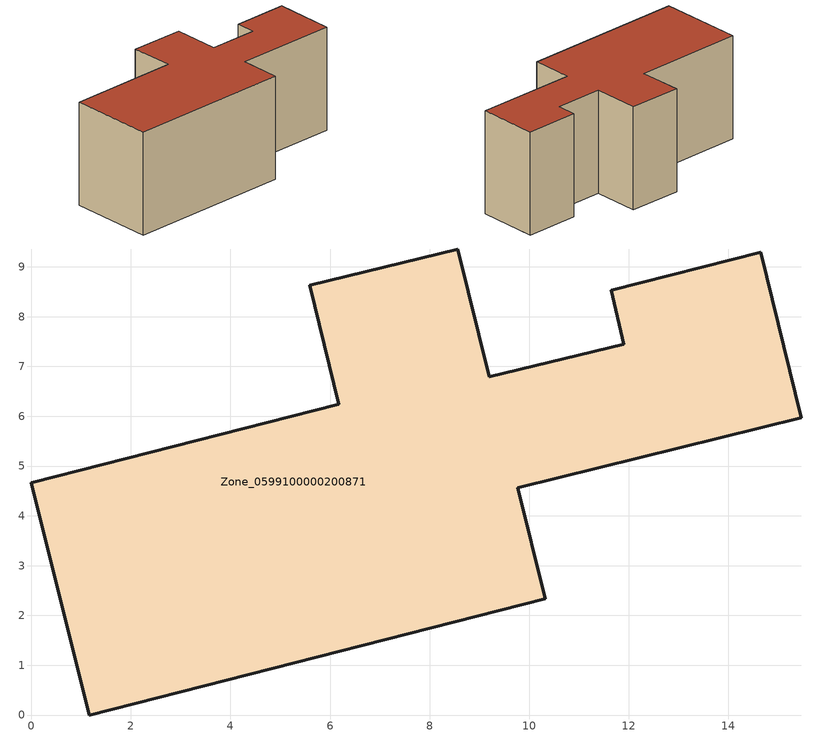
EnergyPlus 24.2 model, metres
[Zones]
Zone_0599100000200871
 floor ground (C_G): 6.17,6.24 5.59,8.63 8.56,9.36 9.2,6.79 11.9,7.45 11.64,8.53 14.65,9.29 15.46,5.97 9.77,4.56 10.33,2.33 1.17,0 0,4.66 z0
 wall outside (C_F): 1.17,0 10.33,2.33 9.77,4.56 15.46,5.97 14.65,9.29 11.64,8.53 11.9,7.45 9.2,6.79 8.56,9.36 5.59,8.63 6.17,6.24 0,4.66 1.17,0 z0:5.94
 roof outside (C_R): 6.17,6.24 0,4.66 1.17,0 10.33,2.33 9.77,4.56 15.46,5.97 14.65,9.29 11.64,8.53 11.9,7.45 9.2,6.79 8.56,9.36 5.59,8.63 z5.94
[BUILDING]
Pand.0599100000200871: North Axis=0; Terrain=City; Loads Convergence Tolerance Value=0.04; Temperature Convergence Tolerance Value=0.4; Solar Distribution=FullExterior; Maximum Number of Warmup Days=25; Minimum Number of Warmup Days=1
[Site:Location]
Rotterdam.The.Hague.AP_ZH_NLD Design_Conditions: Latitude=51.96; Longitude=4.45; Time Zone=1; Elevation=-4.5
[SITE:GROUNDTEMPERATURE:BUILDINGSURFACE]
18, 18, 18, 18, 18, 18, 18, 18, 18, 18, 18, 18
[MATERIAL] Thermal Absorptance=0.9; Solar Absorptance=0.7; Visible Absorptance=0.7
Name | Roughness | Thickness | Conductivity | Density | Specific Heat
G.TI.1965-1974 | MediumSmooth | 0.15 | 0.882353 | 540 | 1210
F.TI.1965-1974 | Rough | 0.3 | 0.697674 | 1920 | 840
R.TI.1965-1974 | MediumRough | 0.2 | 0.232558 | 1500 | 1000
[CONSTRUCTION]
C_G: G.TI.1965-1974
C_F: F.TI.1965-1974
C_R: R.TI.1965-1974
[ZONE]
Zone_0599100000200871: Type=1; Multiplier=1; Ceiling Height=Autocalculate; Volume=Autocalculate; Floor Area=autocalculate; Part of Total Floor Area=Yes
[ZONEINFILTRATION:DESIGNFLOWRATE]
Infil_Zone_0599100000200871: Zone or ZoneList or Space or SpaceList=Zone_0599100000200871; Schedule=AlwaysOn; Design Flow Rate Calculation Method=Flow/Area; Flow Rate per Floor Area=0.003; Constant Term Coefficient=1; Temperature Term Coefficient=0; Velocity Term Coefficient=0; Velocity Squared Term Coefficient=0
[HVACTEMPLATE:ZONE:IDEALLOADSAIRSYSTEM]
Zone_0599100000200871: Maximum Heating Supply Air Temperature=50; Minimum Cooling Supply Air Temperature=13; Maximum Heating Supply Air Humidity Ratio=0.0156; Minimum Cooling Supply Air Humidity Ratio=0.0077; Heating Limit=NoLimit; Cooling Limit=NoLimit; Dehumidification Control Type=ConstantSensibleHeatRatio; Cooling Sensible Heat Ratio=0.7; Dehumidification Setpoint=60; Humidification Control Type=None; Humidification Setpoint=30; Outdoor Air Method=None; Outdoor Air Flow Rate per Person=0.00944; Outdoor Air Flow Rate per Zone Floor Area=0; Outdoor Air Flow Rate per Zone=0; Demand Controlled Ventilation Type=None; Outdoor Air Economizer Type=NoEconomizer; Heat Recovery Type=None; Sensible Heat Recovery Effectiveness=0.7; Latent Heat Recovery Effectiveness=0.65
[ZONECONTROL:THERMOSTAT]
ThermostatControl_Zone_0599100000200871: Zone or ZoneList=Zone_0599100000200871; Control Type Schedule=DualSetpointControlType; Control 1=Thermostat_Zone_0599100000200871; Temperature Difference Between Cutout And Setpoint=0
[THERMOSTATSETPOINT:DUALSETPOINT]
Thermostat_Zone_0599100000200871: Heating Setpoint Temperature Schedule=HeatingSetpoint_Zone_0599100000200871; Cooling Setpoint Temperature Schedule=CoolingSetpoint_Zone_0599100000200871
[SCHEDULE:COMPACT]
HeatingSetpoint_Zone_0599100000200871: Through: 12/31, For: AllDays, Until: 24:00, 21
CoolingSetpoint_Zone_0599100000200871: Through: 12/31, For: AllDays, Until: 24:00, 24
DualSetpointControlType: Through: 12/31, For: AllDays, Until: 24:00, 4
AlwaysOn: Through: 12/31, For: AllDays, Until: 24:00, 1
